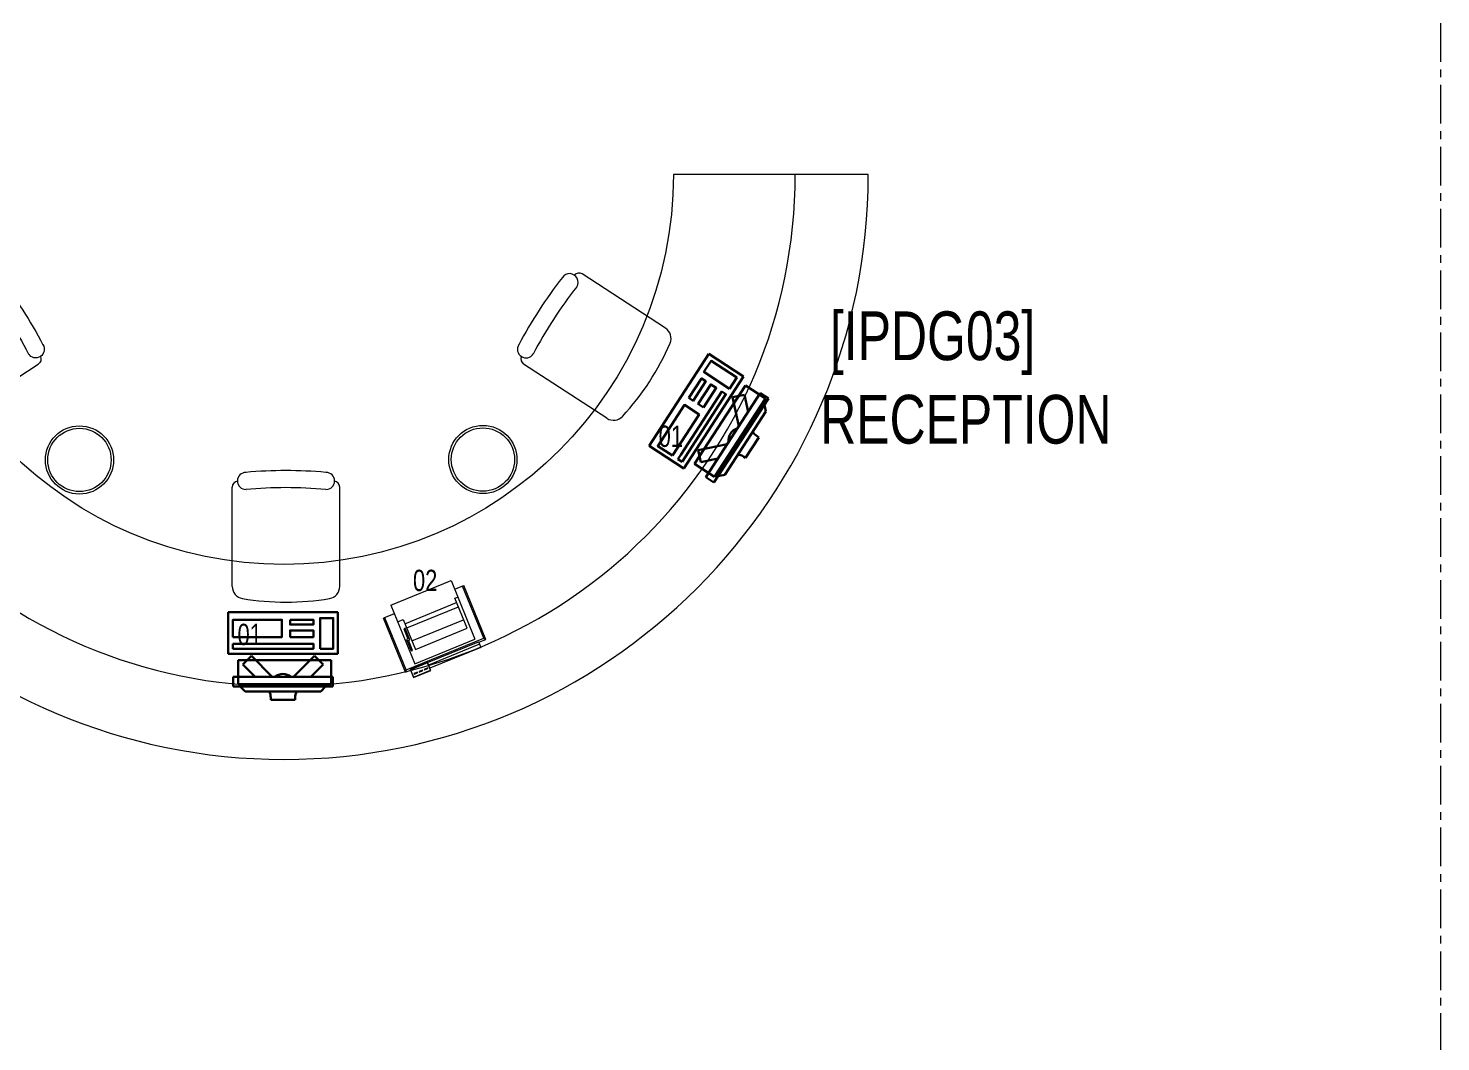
# Model space of a CAD drawing. Header units: millimetres. Extents: x 26027 to 581921, y 7230 to 233891.
# Drawn here: x 533148 to 538949, y 138102 to 142261 of the extents above; entities that cross this region are included whole.
import ezdxf

# ---------------------------------------------------------------- set-up
doc = ezdxf.new("R2010")
doc.units = ezdxf.units.MM
doc.header["$LTSCALE"] = 5
doc.linetypes.add('CENTER', pattern=[50.8, 31.75, -6.35, 6.35, -6.35])
doc.layers.get('0').update_dxf_attribs({"color": 252})
for name, color, linetype, lineweight in [('72_EGR_BASE_TEXT', 252, 'Continuous', 5), ('GE-ARCHITECTURAL_ELEMENTS', 8, 'Continuous', 30), ('Medical Equipment and Furniture', 252, 'Continuous', 0)]:
    doc.layers.add(name, color=color, linetype=linetype, lineweight=lineweight)
doc.layers.add('axes', color=252, linetype='Continuous')
doc.styles.add('X3G_ENTITY_257CFD', font='swisscl.ttf', dxfattribs={"height": 200})
doc.styles.add('X3G_ENTITY_2587EA', font='swisscl.ttf', dxfattribs={"height": 200})

# ---------------------------------------------------------------- blocks, each defined once
blk = doc.blocks.new('ITCWLS1-P')
at = {"layer": 'GE-ARCHITECTURAL_ELEMENTS'}
for p, q in [((-0.2651, 0.43, 0), (-0.3051, 0.43, 0)), ((-0.3051, 0.43, 0), (-0.3051, 0.02, 0)), ((-0.197, 0.4094), (-0.295, 0.4094)), ((-0.295, 0.0264), (-0.295, 0.4094)), ((-0.2651, 0.43, 0), (-0.2651, 0.02, 0)), ((-0.197, 0.0264), (-0.197, 0.4094)), ((-0.17, 0.45), (-0.17, 0)), ((-0.17, 0.45), (0, 0.45)), ((-0.1496, 0.4305), (-0.1291, 0.4305)), ((-0.1291, 0.4305), (-0.1291, 0.4089)), ((0, 0.45), (0, 0)), ((-0.3251, 0.38, 0), (-0.3051, 0.4, 0)), ((-0.3251, 0.38, 0), (-0.3251, 0.07, 0)), ((-0.3503, 0.275), (-0.3596, 0.275)), ((-0.3596, 0.175), (-0.3596, 0.275)), ((-0.3503, 0.175), (-0.3596, 0.175)), ((-0.3251, 0.07, 0), (-0.3051, 0.05, 0)), ((-0.3051, 0.02, 0), (-0.2651, 0.02, 0)), ((-0.197, 0.0264), (-0.295, 0.0264)), ((-0.17, 0), (0, 0))]:
    blk.add_line(p, q, dxfattribs=at)
at = {"layer": 'GE-ARCHITECTURAL_ELEMENTS', "extrusion": (2.48281e-10, 3.18408e-10, -1)}
for p, q in [((-0.2651, 0.3395), (-0.2144, 0.3902)), ((-0.2651, 0.2688), (-0.1791, 0.3548)), ((-0.1791, 0.3548), (-0.2144, 0.3902))]:
    blk.add_line(p, q, dxfattribs=at)
at = {"layer": 'GE-ARCHITECTURAL_ELEMENTS', "extrusion": (2.48281e-10, -3.18408e-10, -1)}
for p, q in [((-0.2651, 0.1812), (-0.1791, 0.0952)), ((-0.2651, 0.1105), (-0.2144, 0.0598)), ((-0.1791, 0.0952), (-0.2144, 0.0598))]:
    blk.add_line(p, q, dxfattribs=at)
at = {"layer": 'GE-ARCHITECTURAL_ELEMENTS'}
for points in [[(-0.1291, 0.4089), (-0.1291, 0.1), (-0.1496, 0.1), (-0.1496, 0.4305)], [(-0.1496, 0.1), (-0.1496, 0.1), (-0.1496, 0.1), (-0.1496, 0.1), (-0.1496, 0.1), (-0.1496, 0.1), (-0.1496, 0.1), (-0.1496, 0.1), (-0.1496, 0.1)], [(-0.1496, 0.1), (-0.1496, 0.1), (-0.1496, 0.1), (-0.1496, 0.1), (-0.1496, 0.1), (-0.1496, 0.1), (-0.1496, 0.1), (-0.1496, 0.1), (-0.1496, 0.1), (-0.1496, 0.1), (-0.1496, 0.1), (-0.1496, 0.1), (-0.1496, 0.1), (-0.1496, 0.1), (-0.1496, 0.1), (-0.1496, 0.1), (-0.1496, 0.1), (-0.1496, 0.1)], [(-0.1496, 0.1), (-0.1496, 0.1), (-0.1496, 0.1), (-0.1496, 0.1), (-0.1496, 0.1), (-0.1496, 0.1), (-0.1496, 0.1), (-0.1496, 0.1), (-0.1496, 0.1), (-0.1496, 0.1)], [(-0.1496, 0.1), (-0.1496, 0.1), (-0.1496, 0.1), (-0.1496, 0.1), (-0.1496, 0.1), (-0.1496, 0.1), (-0.1496, 0.1)], [(-0.1496, 0.1), (-0.1496, 0.1), (-0.1496, 0.1), (-0.1496, 0.1), (-0.1496, 0.1), (-0.1496, 0.1), (-0.1496, 0.1), (-0.1496, 0.1), (-0.1496, 0.1), (-0.1496, 0.1)], [(-0.1496, 0.1), (-0.1496, 0.1), (-0.1496, 0.1), (-0.1496, 0.1), (-0.1496, 0.1), (-0.1496, 0.1), (-0.1496, 0.1), (-0.1496, 0.1), (-0.1496, 0.1), (-0.1496, 0.1), (-0.1496, 0.1), (-0.1496, 0.1), (-0.1496, 0.1), (-0.1496, 0.1), (-0.1496, 0.1)], [(-0.1496, 0.1), (-0.1496, 0.1), (-0.1496, 0.1), (-0.1496, 0.1), (-0.1496, 0.1), (-0.1496, 0.1), (-0.1496, 0.1), (-0.1496, 0.1), (-0.1496, 0.1), (-0.1496, 0.1)], [(-0.1496, 0.1), (-0.1496, 0.1), (-0.1496, 0.1), (-0.1496, 0.1), (-0.1496, 0.1), (-0.1496, 0.1), (-0.1496, 0.1), (-0.1496, 0.1), (-0.1496, 0.1), (-0.1496, 0.1)], [(-0.1496, 0.1), (-0.1496, 0.1), (-0.1496, 0.1), (-0.1496, 0.1), (-0.1496, 0.1), (-0.1496, 0.1), (-0.1496, 0.1), (-0.1496, 0.1), (-0.1496, 0.1), (-0.1496, 0.1), (-0.1496, 0.1), (-0.1496, 0.1), (-0.1496, 0.1), (-0.1496, 0.1), (-0.1496, 0.1), (-0.1496, 0.1), (-0.1496, 0.1), (-0.1496, 0.1), (-0.1496, 0.1), (-0.1496, 0.1), (-0.1496, 0.1), (-0.1496, 0.1), (-0.1496, 0.1), (-0.1496, 0.1), (-0.1496, 0.1), (-0.1496, 0.1), (-0.1496, 0.1), (-0.1496, 0.1), (-0.1496, 0.1), (-0.1496, 0.1), (-0.1496, 0.1), (-0.1496, 0.1), (-0.1496, 0.1), (-0.1496, 0.1), (-0.1496, 0.1), (-0.1496, 0.1), (-0.1496, 0.1), (-0.1496, 0.1), (-0.1496, 0.1), (-0.1496, 0.1), (-0.1496, 0.1), (-0.1496, 0.1), (-0.1496, 0.1), (-0.1496, 0.1), (-0.1496, 0.1), (-0.1496, 0.1), (-0.1496, 0.1), (-0.1496, 0.1), (-0.1496, 0.1), (-0.1496, 0.1), (-0.1496, 0.1), (-0.1496, 0.1), (-0.1496, 0.1), (-0.1496, 0.1)], [(-0.1496, 0.1), (-0.1496, 0.1), (-0.1496, 0.1), (-0.1496, 0.1), (-0.1496, 0.1), (-0.1496, 0.1), (-0.1496, 0.1), (-0.1496, 0.1), (-0.1496, 0.1), (-0.1496, 0.1), (-0.1496, 0.1), (-0.1496, 0.1), (-0.1496, 0.1), (-0.1496, 0.1), (-0.1496, 0.1), (-0.1496, 0.1), (-0.1496, 0.1), (-0.1496, 0.1), (-0.1496, 0.1), (-0.1496, 0.1), (-0.1496, 0.1), (-0.1496, 0.1), (-0.1496, 0.1), (-0.1496, 0.1), (-0.1496, 0.1), (-0.1496, 0.1), (-0.1496, 0.1), (-0.1496, 0.1), (-0.1496, 0.1), (-0.1496, 0.1), (-0.1496, 0.1), (-0.1496, 0.1), (-0.1496, 0.1), (-0.1496, 0.1), (-0.1496, 0.1), (-0.1496, 0.1), (-0.1496, 0.1), (-0.1496, 0.1), (-0.1496, 0.1), (-0.1496, 0.1), (-0.1496, 0.1), (-0.1496, 0.1), (-0.1496, 0.1), (-0.1496, 0.1), (-0.1496, 0.1), (-0.1496, 0.1), (-0.1496, 0.1), (-0.1496, 0.1), (-0.1496, 0.1), (-0.1496, 0.1), (-0.1496, 0.1), (-0.1496, 0.1), (-0.1496, 0.1), (-0.1496, 0.1), (-0.1496, 0.1), (-0.1496, 0.1), (-0.1496, 0.1), (-0.1496, 0.1), (-0.1496, 0.1), (-0.1496, 0.1), (-0.1496, 0.1), (-0.1496, 0.1), (-0.1496, 0.1), (-0.1496, 0.1), (-0.1496, 0.1), (-0.1496, 0.1), (-0.1496, 0.1), (-0.1496, 0.1), (-0.1496, 0.1), (-0.1496, 0.1), (-0.1496, 0.1), (-0.1496, 0.1), (-0.1496, 0.1), (-0.1496, 0.1), (-0.1496, 0.1), (-0.1496, 0.1), (-0.1496, 0.1), (-0.1496, 0.1), (-0.1496, 0.1), (-0.1496, 0.1), (-0.1496, 0.1), (-0.1496, 0.1), (-0.1496, 0.1), (-0.1496, 0.1), (-0.1496, 0.1), (-0.1496, 0.1), (-0.1496, 0.1), (-0.1496, 0.1), (-0.1496, 0.1)], [(-0.1496, 0.1), (-0.1496, 0.1), (-0.1496, 0.1), (-0.1496, 0.1), (-0.1496, 0.1), (-0.1496, 0.1), (-0.1496, 0.1), (-0.1496, 0.1), (-0.1496, 0.1), (-0.1496, 0.1), (-0.1496, 0.1), (-0.1496, 0.1)], [(-0.1496, 0.1), (-0.1496, 0.1), (-0.1496, 0.1), (-0.1496, 0.1), (-0.1496, 0.1), (-0.1496, 0.1), (-0.1496, 0.1)], [(-0.1496, 0.1), (-0.1496, 0.1), (-0.1496, 0.1), (-0.1496, 0.1), (-0.1496, 0.1), (-0.1496, 0.1), (-0.1496, 0.1), (-0.1496, 0.1), (-0.1496, 0.1), (-0.1496, 0.1), (-0.1496, 0.1), (-0.1496, 0.1), (-0.1496, 0.1), (-0.1496, 0.1), (-0.1496, 0.1), (-0.1496, 0.1), (-0.1496, 0.1)], [(-0.1496, 0.1), (-0.1496, 0.1), (-0.1496, 0.1), (-0.1496, 0.1), (-0.1496, 0.1), (-0.1496, 0.1), (-0.1496, 0.1), (-0.1496, 0.1), (-0.1496, 0.1), (-0.1496, 0.1), (-0.1496, 0.1), (-0.1496, 0.1), (-0.1496, 0.1), (-0.1496, 0.1), (-0.1496, 0.1), (-0.1496, 0.1), (-0.1496, 0.1), (-0.1496, 0.1), (-0.1496, 0.1), (-0.1496, 0.1), (-0.1496, 0.1), (-0.1496, 0.1), (-0.1496, 0.1), (-0.1496, 0.1), (-0.1496, 0.1), (-0.1496, 0.1), (-0.1496, 0.1), (-0.1496, 0.1), (-0.1496, 0.1), (-0.1496, 0.1), (-0.1496, 0.1), (-0.1496, 0.1), (-0.1496, 0.1), (-0.1496, 0.1), (-0.1496, 0.1), (-0.1496, 0.1), (-0.1496, 0.1), (-0.1496, 0.1), (-0.1496, 0.1), (-0.1496, 0.1), (-0.1496, 0.1), (-0.1496, 0.1), (-0.1496, 0.1), (-0.1496, 0.1), (-0.1496, 0.1), (-0.1496, 0.1), (-0.1496, 0.1), (-0.1496, 0.1), (-0.1496, 0.1), (-0.1496, 0.1), (-0.1496, 0.1), (-0.1496, 0.1), (-0.1496, 0.1), (-0.1496, 0.1), (-0.1496, 0.1), (-0.1496, 0.1), (-0.1496, 0.1), (-0.1496, 0.1), (-0.1496, 0.1), (-0.1496, 0.1), (-0.1496, 0.1), (-0.1496, 0.1), (-0.1496, 0.1), (-0.1496, 0.1), (-0.1496, 0.1), (-0.1496, 0.1), (-0.1496, 0.1), (-0.1496, 0.1), (-0.1496, 0.1), (-0.1496, 0.1), (-0.1496, 0.1), (-0.1496, 0.1), (-0.1496, 0.1), (-0.1496, 0.1), (-0.1496, 0.1), (-0.1496, 0.1), (-0.1496, 0.1), (-0.1496, 0.1), (-0.1496, 0.1), (-0.1496, 0.1), (-0.1496, 0.1), (-0.1496, 0.1), (-0.1496, 0.1), (-0.1496, 0.1), (-0.1496, 0.1), (-0.1496, 0.1), (-0.1496, 0.1), (-0.1496, 0.1), (-0.1496, 0.1), (-0.1496, 0.1), (-0.1496, 0.1), (-0.1496, 0.1), (-0.1496, 0.1), (-0.1496, 0.1), (-0.1496, 0.1), (-0.1496, 0.1), (-0.1496, 0.1), (-0.1496, 0.1), (-0.1496, 0.1), (-0.1496, 0.1), (-0.1496, 0.1), (-0.1496, 0.1), (-0.1496, 0.1), (-0.1496, 0.1), (-0.1496, 0.1), (-0.1496, 0.1), (-0.1496, 0.1), (-0.1496, 0.1), (-0.1496, 0.1), (-0.1496, 0.1), (-0.1496, 0.1)], [(-0.1496, 0.1), (-0.1496, 0.1), (-0.1496, 0.1), (-0.1496, 0.1), (-0.1496, 0.1), (-0.1496, 0.1), (-0.1496, 0.1), (-0.1496, 0.1)]]:
    blk.add_lwpolyline(points, dxfattribs=at)
for points in [[(-0.1019, 0.4305), (-0.0304, 0.4305), (-0.0304, 0.2294), (-0.1019, 0.2294)], [(-0.1019, 0.1954), (-0.0747, 0.1954), (-0.0747, 0.1), (-0.1019, 0.1)], [(-0.0304, 0.1954), (-0.0508, 0.1954), (-0.0508, 0.1), (-0.0304, 0.1)], [(-0.1496, 0.1), (-0.1496, 0.1), (-0.1496, 0.1), (-0.1496, 0.1), (-0.1496, 0.1), (-0.1496, 0.1), (-0.1496, 0.1), (-0.1496, 0.1), (-0.1496, 0.1), (-0.1496, 0.1), (-0.1496, 0.1), (-0.1496, 0.1), (-0.1496, 0.1), (-0.1496, 0.1), (-0.1496, 0.1), (-0.1496, 0.1), (-0.1496, 0.1), (-0.1496, 0.1), (-0.1496, 0.1), (-0.1496, 0.1), (-0.1496, 0.1), (-0.1496, 0.1), (-0.1496, 0.1), (-0.1496, 0.1), (-0.1496, 0.1), (-0.1496, 0.1), (-0.1496, 0.1), (-0.1496, 0.1), (-0.1496, 0.1), (-0.1496, 0.1), (-0.1496, 0.1), (-0.1496, 0.1), (-0.1496, 0.1), (-0.1496, 0.1), (-0.1496, 0.1), (-0.1496, 0.1), (-0.1496, 0.1), (-0.1496, 0.1), (-0.1496, 0.1), (-0.1496, 0.1), (-0.1496, 0.1), (-0.1496, 0.1), (-0.1496, 0.1), (-0.1496, 0.1), (-0.1496, 0.1), (-0.1496, 0.1), (-0.1496, 0.1), (-0.1496, 0.1), (-0.1496, 0.1), (-0.1496, 0.1), (-0.1496, 0.1), (-0.1496, 0.1), (-0.1496, 0.1), (-0.1496, 0.1), (-0.1496, 0.1), (-0.1496, 0.1), (-0.1496, 0.1), (-0.1496, 0.1), (-0.1496, 0.1), (-0.1496, 0.1), (-0.1496, 0.1), (-0.1496, 0.1), (-0.1496, 0.1), (-0.1496, 0.1), (-0.1496, 0.1), (-0.1496, 0.1), (-0.1496, 0.1), (-0.1496, 0.1), (-0.1496, 0.1), (-0.1496, 0.1), (-0.1496, 0.1), (-0.1496, 0.1), (-0.1496, 0.1), (-0.1496, 0.1), (-0.1496, 0.1), (-0.1496, 0.1), (-0.1496, 0.1), (-0.1496, 0.1), (-0.1496, 0.1), (-0.1496, 0.1), (-0.1496, 0.1), (-0.1496, 0.1), (-0.1496, 0.1), (-0.1496, 0.1), (-0.1496, 0.1), (-0.1496, 0.1), (-0.1496, 0.1), (-0.1496, 0.1), (-0.1496, 0.1), (-0.1496, 0.1), (-0.1496, 0.1), (-0.1496, 0.1), (-0.1496, 0.1), (-0.1496, 0.1), (-0.1496, 0.1), (-0.1496, 0.1), (-0.1496, 0.1), (-0.1496, 0.1), (-0.1496, 0.1), (-0.1496, 0.1), (-0.1496, 0.1), (-0.1496, 0.1), (-0.1496, 0.1), (-0.1496, 0.1), (-0.1496, 0.1), (-0.1496, 0.1), (-0.1496, 0.1), (-0.1496, 0.1), (-0.1496, 0.1), (-0.1496, 0.1), (-0.1496, 0.1), (-0.1496, 0.1), (-0.1496, 0.1), (-0.1496, 0.1), (-0.1496, 0.1), (-0.1496, 0.1), (-0.1496, 0.1), (-0.1496, 0.1), (-0.1496, 0.1), (-0.1496, 0.1), (-0.1496, 0.1), (-0.1496, 0.1), (-0.1496, 0.1), (-0.1496, 0.1), (-0.1496, 0.1), (-0.1496, 0.1), (-0.1496, 0.1), (-0.1496, 0.1), (-0.1496, 0.1), (-0.1496, 0.1), (-0.1496, 0.1), (-0.1496, 0.1), (-0.1496, 0.1), (-0.1496, 0.1), (-0.1496, 0.1), (-0.1496, 0.1), (-0.1496, 0.1), (-0.1496, 0.1), (-0.1496, 0.1), (-0.1496, 0.1), (-0.1496, 0.1), (-0.1496, 0.1), (-0.1496, 0.1), (-0.1496, 0.1), (-0.1496, 0.1), (-0.1496, 0.1), (-0.1496, 0.1), (-0.1496, 0.1), (-0.1496, 0.1), (-0.1496, 0.1), (-0.1496, 0.1), (-0.1496, 0.1), (-0.1496, 0.1), (-0.1496, 0.1), (-0.1496, 0.1), (-0.1496, 0.1), (-0.1496, 0.1), (-0.1496, 0.1), (-0.1496, 0.1), (-0.1496, 0.1), (-0.1496, 0.1), (-0.1496, 0.1), (-0.1496, 0.1), (-0.1496, 0.1), (-0.1496, 0.1), (-0.1496, 0.1), (-0.1496, 0.1), (-0.1496, 0.1), (-0.1496, 0.1), (-0.1496, 0.1), (-0.1496, 0.1), (-0.1496, 0.1), (-0.1496, 0.1), (-0.1496, 0.1), (-0.1496, 0.1), (-0.1496, 0.1), (-0.1496, 0.1), (-0.1496, 0.1), (-0.1496, 0.1), (-0.1496, 0.1), (-0.1496, 0.1), (-0.1496, 0.1), (-0.1496, 0.1), (-0.1496, 0.1), (-0.1496, 0.1), (-0.1496, 0.1), (-0.1496, 0.1), (-0.1496, 0.1), (-0.1496, 0.1), (-0.1496, 0.1), (-0.1496, 0.1), (-0.1496, 0.1), (-0.1496, 0.1), (-0.1496, 0.1), (-0.1496, 0.1), (-0.1496, 0.1), (-0.1496, 0.1), (-0.1496, 0.1), (-0.1496, 0.1), (-0.1496, 0.1), (-0.1496, 0.1), (-0.1496, 0.1), (-0.1496, 0.1), (-0.1496, 0.1), (-0.1496, 0.1), (-0.1496, 0.1), (-0.1496, 0.1), (-0.1496, 0.1), (-0.1496, 0.1), (-0.1496, 0.1), (-0.1496, 0.1), (-0.1496, 0.1), (-0.1496, 0.1), (-0.1496, 0.1), (-0.1496, 0.1), (-0.1496, 0.1), (-0.1496, 0.1), (-0.1496, 0.1), (-0.1496, 0.1), (-0.1496, 0.1), (-0.1496, 0.1), (-0.1496, 0.1), (-0.1496, 0.1), (-0.1496, 0.1), (-0.1496, 0.1), (-0.1496, 0.1), (-0.1496, 0.1), (-0.1496, 0.1), (-0.1496, 0.1), (-0.1496, 0.1), (-0.1496, 0.1), (-0.1496, 0.1), (-0.1496, 0.1), (-0.1496, 0.1), (-0.1496, 0.1), (-0.1496, 0.1), (-0.1496, 0.1), (-0.1496, 0.1), (-0.1496, 0.1), (-0.1496, 0.1), (-0.1496, 0.1), (-0.1496, 0.1), (-0.1496, 0.1), (-0.1496, 0.1), (-0.1496, 0.1), (-0.1496, 0.1), (-0.1496, 0.1), (-0.1496, 0.1), (-0.1496, 0.1), (-0.1496, 0.1), (-0.1496, 0.1), (-0.1496, 0.1), (-0.1496, 0.1), (-0.1496, 0.1), (-0.1496, 0.1), (-0.1496, 0.1), (-0.1496, 0.1), (-0.1496, 0.1), (-0.1496, 0.1), (-0.1496, 0.1), (-0.1496, 0.1), (-0.1496, 0.1), (-0.1496, 0.1), (-0.1496, 0.1), (-0.1496, 0.1), (-0.1496, 0.1), (-0.1496, 0.1), (-0.1496, 0.1), (-0.1496, 0.1), (-0.1496, 0.1), (-0.1496, 0.1), (-0.1496, 0.1), (-0.1496, 0.1), (-0.1496, 0.1), (-0.1496, 0.1), (-0.1496, 0.1), (-0.1496, 0.1)], [(-0.1496, 0.1), (-0.1496, 0.1), (-0.1496, 0.1), (-0.1496, 0.1), (-0.1496, 0.1), (-0.1496, 0.1), (-0.1496, 0.1), (-0.1496, 0.1), (-0.1496, 0.1), (-0.1496, 0.1), (-0.1496, 0.1), (-0.1496, 0.1), (-0.1496, 0.1), (-0.1496, 0.1), (-0.1496, 0.1), (-0.1496, 0.1), (-0.1496, 0.1), (-0.1496, 0.1), (-0.1496, 0.1), (-0.1496, 0.1), (-0.1496, 0.1), (-0.1496, 0.1), (-0.1496, 0.1), (-0.1496, 0.1), (-0.1496, 0.1), (-0.1496, 0.1), (-0.1496, 0.1), (-0.1496, 0.1), (-0.1496, 0.1), (-0.1496, 0.1), (-0.1496, 0.1), (-0.1496, 0.1), (-0.1496, 0.1), (-0.1496, 0.1), (-0.1496, 0.1), (-0.1496, 0.1), (-0.1496, 0.1), (-0.1496, 0.1), (-0.1496, 0.1), (-0.1496, 0.1), (-0.1496, 0.1), (-0.1496, 0.1), (-0.1496, 0.1), (-0.1496, 0.1), (-0.1496, 0.1), (-0.1496, 0.1), (-0.1496, 0.1), (-0.1496, 0.1), (-0.1496, 0.1), (-0.1496, 0.1), (-0.1496, 0.1), (-0.1496, 0.1), (-0.1496, 0.1), (-0.1496, 0.1), (-0.1496, 0.1), (-0.1496, 0.1), (-0.1496, 0.1), (-0.1496, 0.1), (-0.1496, 0.1), (-0.1496, 0.1), (-0.1496, 0.1), (-0.1496, 0.1), (-0.1496, 0.1), (-0.1496, 0.1), (-0.1496, 0.1), (-0.1496, 0.1), (-0.1496, 0.1), (-0.1496, 0.1), (-0.1496, 0.1), (-0.1496, 0.1), (-0.1496, 0.1), (-0.1496, 0.1), (-0.1496, 0.1), (-0.1496, 0.1), (-0.1496, 0.1), (-0.1496, 0.1), (-0.1496, 0.1), (-0.1496, 0.1), (-0.1496, 0.1), (-0.1496, 0.1), (-0.1496, 0.1), (-0.1496, 0.1), (-0.1496, 0.1), (-0.1496, 0.1), (-0.1496, 0.1), (-0.1496, 0.1), (-0.1496, 0.1), (-0.1496, 0.1), (-0.1496, 0.1), (-0.1496, 0.1), (-0.1496, 0.1), (-0.1496, 0.1), (-0.1496, 0.1), (-0.1496, 0.1), (-0.1496, 0.1), (-0.1496, 0.1), (-0.1496, 0.1), (-0.1496, 0.1), (-0.1496, 0.1), (-0.1496, 0.1), (-0.1496, 0.1), (-0.1496, 0.1), (-0.1496, 0.1), (-0.1496, 0.1), (-0.1496, 0.1), (-0.1496, 0.1), (-0.1496, 0.1), (-0.1496, 0.1), (-0.1496, 0.1), (-0.1496, 0.1), (-0.1496, 0.1), (-0.1496, 0.1), (-0.1496, 0.1), (-0.1496, 0.1), (-0.1496, 0.1), (-0.1496, 0.1), (-0.1496, 0.1), (-0.1496, 0.1), (-0.1496, 0.1), (-0.1496, 0.1), (-0.1496, 0.1), (-0.1496, 0.1), (-0.1496, 0.1), (-0.1496, 0.1), (-0.1496, 0.1), (-0.1496, 0.1), (-0.1496, 0.1), (-0.1496, 0.1), (-0.1496, 0.1), (-0.1496, 0.1), (-0.1496, 0.1), (-0.1496, 0.1), (-0.1496, 0.1), (-0.1496, 0.1), (-0.1496, 0.1), (-0.1496, 0.1), (-0.1496, 0.1), (-0.1496, 0.1), (-0.1496, 0.1), (-0.1496, 0.1), (-0.1496, 0.1), (-0.1496, 0.1), (-0.1496, 0.1), (-0.1496, 0.1), (-0.1496, 0.1), (-0.1496, 0.1), (-0.1496, 0.1), (-0.1496, 0.1), (-0.1496, 0.1), (-0.1496, 0.1), (-0.1496, 0.1), (-0.1496, 0.1), (-0.1496, 0.1), (-0.1496, 0.1), (-0.1496, 0.1), (-0.1496, 0.1), (-0.1496, 0.1), (-0.1496, 0.1), (-0.1496, 0.1), (-0.1496, 0.1), (-0.1496, 0.1), (-0.1496, 0.1), (-0.1496, 0.1), (-0.1496, 0.1), (-0.1496, 0.1), (-0.1496, 0.1), (-0.1496, 0.1), (-0.1496, 0.1), (-0.1496, 0.1), (-0.1496, 0.1), (-0.1496, 0.1), (-0.1496, 0.1), (-0.1496, 0.1), (-0.1496, 0.1), (-0.1496, 0.1), (-0.1496, 0.1), (-0.1496, 0.1), (-0.1496, 0.1), (-0.1496, 0.1), (-0.1496, 0.1), (-0.1496, 0.1), (-0.1496, 0.1), (-0.1496, 0.1), (-0.1496, 0.1), (-0.1496, 0.1), (-0.1496, 0.1), (-0.1496, 0.1), (-0.1496, 0.1), (-0.1496, 0.1), (-0.1496, 0.1), (-0.1496, 0.1), (-0.1496, 0.1), (-0.1496, 0.1), (-0.1496, 0.1), (-0.1496, 0.1), (-0.1496, 0.1), (-0.1496, 0.1), (-0.1496, 0.1), (-0.1496, 0.1), (-0.1496, 0.1), (-0.1496, 0.1), (-0.1496, 0.1), (-0.1496, 0.1), (-0.1496, 0.1), (-0.1496, 0.1), (-0.1496, 0.1), (-0.1496, 0.1), (-0.1496, 0.1), (-0.1496, 0.1), (-0.1496, 0.1), (-0.1496, 0.1), (-0.1496, 0.1), (-0.1496, 0.1), (-0.1496, 0.1)], [(-0.1496, 0.1), (-0.1496, 0.1), (-0.1496, 0.1), (-0.1496, 0.1), (-0.1496, 0.1), (-0.1496, 0.1), (-0.1496, 0.1), (-0.1496, 0.1), (-0.1496, 0.1), (-0.1496, 0.1), (-0.1496, 0.1), (-0.1496, 0.1), (-0.1496, 0.1), (-0.1496, 0.1), (-0.1496, 0.1), (-0.1496, 0.1), (-0.1496, 0.1), (-0.1496, 0.1), (-0.1496, 0.1), (-0.1496, 0.1), (-0.1496, 0.1), (-0.1496, 0.1), (-0.1496, 0.1), (-0.1496, 0.1), (-0.1496, 0.1), (-0.1496, 0.1), (-0.1496, 0.1), (-0.1496, 0.1), (-0.1496, 0.1), (-0.1496, 0.1), (-0.1496, 0.1), (-0.1496, 0.1), (-0.1496, 0.1), (-0.1496, 0.1), (-0.1496, 0.1), (-0.1496, 0.1), (-0.1496, 0.1), (-0.1496, 0.1), (-0.1496, 0.1), (-0.1496, 0.1), (-0.1496, 0.1), (-0.1496, 0.1), (-0.1496, 0.1), (-0.1496, 0.1), (-0.1496, 0.1), (-0.1496, 0.1), (-0.1496, 0.1), (-0.1496, 0.1), (-0.1496, 0.1), (-0.1496, 0.1), (-0.1496, 0.1), (-0.1496, 0.1), (-0.1496, 0.1), (-0.1496, 0.1), (-0.1496, 0.1), (-0.1496, 0.1), (-0.1496, 0.1), (-0.1496, 0.1), (-0.1496, 0.1), (-0.1496, 0.1), (-0.1496, 0.1), (-0.1496, 0.1), (-0.1496, 0.1), (-0.1496, 0.1), (-0.1496, 0.1), (-0.1496, 0.1), (-0.1496, 0.1), (-0.1496, 0.1), (-0.1496, 0.1), (-0.1496, 0.1), (-0.1496, 0.1), (-0.1496, 0.1), (-0.1496, 0.1), (-0.1496, 0.1), (-0.1496, 0.1), (-0.1496, 0.1), (-0.1496, 0.1), (-0.1496, 0.1), (-0.1496, 0.1), (-0.1496, 0.1), (-0.1496, 0.1), (-0.1496, 0.1), (-0.1496, 0.1), (-0.1496, 0.1), (-0.1496, 0.1), (-0.1496, 0.1), (-0.1496, 0.1), (-0.1496, 0.1), (-0.1496, 0.1), (-0.1496, 0.1), (-0.1496, 0.1), (-0.1496, 0.1), (-0.1496, 0.1), (-0.1496, 0.1), (-0.1496, 0.1), (-0.1496, 0.1), (-0.1496, 0.1), (-0.1496, 0.1), (-0.1496, 0.1), (-0.1496, 0.1), (-0.1496, 0.1), (-0.1496, 0.1), (-0.1496, 0.1), (-0.1496, 0.1), (-0.1496, 0.1), (-0.1496, 0.1), (-0.1496, 0.1), (-0.1496, 0.1), (-0.1496, 0.1), (-0.1496, 0.1), (-0.1496, 0.1), (-0.1496, 0.1), (-0.1496, 0.1), (-0.1496, 0.1), (-0.1496, 0.1), (-0.1496, 0.1), (-0.1496, 0.1), (-0.1496, 0.1), (-0.1496, 0.1), (-0.1496, 0.1), (-0.1496, 0.1), (-0.1496, 0.1), (-0.1496, 0.1), (-0.1496, 0.1), (-0.1496, 0.1), (-0.1496, 0.1), (-0.1496, 0.1), (-0.1496, 0.1), (-0.1496, 0.1), (-0.1496, 0.1), (-0.1496, 0.1), (-0.1496, 0.1), (-0.1496, 0.1), (-0.1496, 0.1), (-0.1496, 0.1), (-0.1496, 0.1), (-0.1496, 0.1), (-0.1496, 0.1), (-0.1496, 0.1), (-0.1496, 0.1), (-0.1496, 0.1), (-0.1496, 0.1), (-0.1496, 0.1), (-0.1496, 0.1), (-0.1496, 0.1), (-0.1496, 0.1), (-0.1496, 0.1), (-0.1496, 0.1), (-0.1496, 0.1), (-0.1496, 0.1), (-0.1496, 0.1), (-0.1496, 0.1), (-0.1496, 0.1), (-0.1496, 0.1), (-0.1496, 0.1), (-0.1496, 0.1), (-0.1496, 0.1), (-0.1496, 0.1), (-0.1496, 0.1), (-0.1496, 0.1), (-0.1496, 0.1), (-0.1496, 0.1), (-0.1496, 0.1), (-0.1496, 0.1), (-0.1496, 0.1), (-0.1496, 0.1), (-0.1496, 0.1), (-0.1496, 0.1), (-0.1496, 0.1), (-0.1496, 0.1), (-0.1496, 0.1), (-0.1496, 0.1), (-0.1496, 0.1), (-0.1496, 0.1), (-0.1496, 0.1), (-0.1496, 0.1), (-0.1496, 0.1), (-0.1496, 0.1), (-0.1496, 0.1), (-0.1496, 0.1), (-0.1496, 0.1), (-0.1496, 0.1), (-0.1496, 0.1), (-0.1496, 0.1), (-0.1496, 0.1), (-0.1496, 0.1), (-0.1496, 0.1), (-0.1496, 0.1), (-0.1496, 0.1), (-0.1496, 0.1), (-0.1496, 0.1), (-0.1496, 0.1), (-0.1496, 0.1), (-0.1496, 0.1), (-0.1496, 0.1), (-0.1496, 0.1), (-0.1496, 0.1), (-0.1496, 0.1), (-0.1496, 0.1), (-0.1496, 0.1), (-0.1496, 0.1), (-0.1496, 0.1), (-0.1496, 0.1), (-0.1496, 0.1), (-0.1496, 0.1), (-0.1496, 0.1), (-0.1496, 0.1), (-0.1496, 0.1), (-0.1496, 0.1), (-0.1496, 0.1), (-0.1496, 0.1), (-0.1496, 0.1), (-0.1496, 0.1), (-0.1496, 0.1), (-0.1496, 0.1), (-0.1496, 0.1), (-0.1496, 0.1), (-0.1496, 0.1), (-0.1496, 0.1)], [(-0.1496, 0.0727), (-0.0236, 0.0727), (-0.0236, 0.0182), (-0.1496, 0.0182)]]:
    blk.add_lwpolyline(points, close=True, dxfattribs=at)
for centre, radius, start, end in [((-0.3503, 0.325), 0.05, 270, 300.30934), ((-0.3089, 0.225), 0.0556, 321.94311, 38.05689), ((-0.3503, 0.125), 0.05, 59.69066, 90)]:
    blk.add_arc(centre, radius, start, end, dxfattribs=at)
blk = doc.blocks.new('GF21021-P')
for p, q in [((-0.2207, 0.4756), (-0.2207, 0.0675)), ((0.2205, 0.4756), (0.2205, 0.0675))]:
    blk.add_line(p, q)
for centre, radius, start, end in [((-0.1707, 0.4756), 0.05, 99.63288, 180), ((-0.0001, -0.5295), 1.0695, 80.36712, 99.63288), ((0.1705, 0.4756), 0.05, 0, 80.36712), ((-0.1957, 0.0675), 0.025, 180, 261.47208), ((-0.1643, 0.0425), 0.0351, 90, 270), ((0, 1.8467), 1.7767, 264.69456, 275.30527), ((0.1641, 0.0425), 0.0351, 270, 90), ((0.1955, 0.0675), 0.025, 278.52792, 0), ((0, 1.8314), 1.8314, 264.85322, 275.14698)]:
    blk.add_arc(centre, radius, start, end)
blk = doc.blocks.new('WM00001-P')
blk.add_circle((0, 0), 0.14)
at = {"color": 8}
blk.add_circle((0, 0), 0.13, dxfattribs=at)
blk = doc.blocks.new('ITPPLT2C-P')
at = {"color": 0}
for p, q in [((0, 0), (0, -0.2262)), ((0.0252, 0), (0, 0)), ((0.0139, 0), (0.0139, -0.2262)), ((0.0252, 0), (0.0139, 0)), ((0.0229, 0.0318), (0.2618, 0.0318)), ((0.0304, 0.0256), (0.0229, 0.0318)), ((0.0229, 0), (0.0229, 0.0318)), ((0.0252, -0.2262), (0.0252, 0)), ((0.0304, -0.3182), (0.0304, 0.0256)), ((0.0304, 0.0256), (0.2618, 0.0256)), ((0.2618, -0.0096), (0.2618, 0.0318)), ((0.0401, -0.2769), (0.0401, -0.0096)), ((0.3, -0.0096), (0.0401, -0.0096)), ((0.0939, -0.2515), (0.0939, -0.0222)), ((0.0939, -0.0222), (0.2274, -0.0222)), ((0.1321, -0.2515), (0.1321, -0.0222)), ((0.1894, -0.2515), (0.1894, -0.0222)), ((0.2082, -0.2515), (0.2082, -0.0222)), ((0.2274, -0.0222), (0.2274, -0.0096)), ((0.3, -0.2769), (0.3, -0.0096)), ((-0.0091, -0.2262), (0.0267, -0.2262)), ((-0.0091, -0.3023), (-0.0091, -0.2262)), ((-0.0087, -0.2262), (0.0236, -0.2262)), ((-0.0087, -0.3023), (-0.0087, -0.2262)), ((0, -0.2262), (0.0252, -0.2262)), ((0.0139, -0.2262), (0.0252, -0.2262)), ((0.0236, -0.2262), (0.0236, -0.3023)), ((0.0267, -0.2262), (0.0267, -0.3023)), ((0.0023, -0.2495), (0.0023, -0.2334)), ((0.0023, -0.2334), (0.0045, -0.2334)), ((0.0045, -0.2495), (0.0023, -0.2495)), ((0.0023, -0.2721), (0.0023, -0.2562)), ((0.0023, -0.2562), (0.0045, -0.2562)), ((0.0045, -0.2721), (0.0023, -0.2721)), ((0.0023, -0.295), (0.0023, -0.2793)), ((0.0023, -0.2793), (0.0045, -0.2793)), ((0.0045, -0.2334), (0.0045, -0.2495)), ((0.0045, -0.2562), (0.0045, -0.2721)), ((0.0045, -0.2793), (0.0045, -0.295)), ((0.3, -0.2769), (0.0401, -0.2769)), ((0.2274, -0.2515), (0.0939, -0.2515)), ((0.0947, -0.2701), (0.0947, -0.2641)), ((0.0947, -0.2641), (0.1395, -0.2641)), ((0.1457, -0.2701), (0.0947, -0.2701)), ((0.1395, -0.2575), (0.19, -0.2575)), ((0.1395, -0.2641), (0.1395, -0.2575)), ((0.19, -0.2641), (0.1457, -0.2641)), ((0.1457, -0.2641), (0.1457, -0.2701)), ((0.19, -0.2575), (0.19, -0.2641)), ((0.2274, -0.2769), (0.2274, -0.2515)), ((0.2618, -0.2769), (0.2618, -0.3246)), ((0.0267, -0.3023), (-0.0091, -0.3023)), ((0.0236, -0.3023), (-0.0087, -0.3023)), ((0.0045, -0.295), (0.0023, -0.295)), ((0.0229, -0.3246), (0.0229, -0.3023)), ((0.0304, -0.3182), (0.0229, -0.3246)), ((0.0229, -0.3246), (0.2618, -0.3246)), ((0.0304, -0.3182), (0.2618, -0.3182))]:
    blk.add_line(p, q, dxfattribs=at)

msp = doc.modelspace()

# ---------------------------------------------------------------- linework, layer by layer
at = {"layer": 'axes', "linetype": 'CENTER', "lineweight": 0}
msp.add_line((538948.8, 120279.6, 0), (538948.8, 205820.3, 0), dxfattribs=at)
at = {"layer": 'Medical Equipment and Furniture', "elevation": 0}
msp.add_lwpolyline([(535797.7, 141660.3, -1), (532597.7, 141660.3), (531797.7, 141660.3, 1), (536597.7, 141660.3)], format="xyb", close=True, dxfattribs=at)
at = {"layer": 'Medical Equipment and Furniture'}
msp.add_arc((534197.7, 141660.3, 0), 2100, 180, 360, dxfattribs=at)

# ---------------------------------------------------------------- block references
for name, p, xscale, yscale, zscale, rotation in [('GF21021-P', (533125.2, 141104, 0), -1000, 1000, 1000, 123.0000042739561), ('GF21021-P', (535246, 141104, 0), 1000, 1000, 1000, 237.0000042591142), ('ITCWLS1-P', (535942.4, 140924, 0), 1000, 1000, 1000, 147.0000042665253), ('WM00001-P', (533358.3, 140489.2, 0), 1000, 1000, 1000, 200.0969456914285), ('WM00001-P', (535015.2, 140490.9, 0), 1000, 1000, 1000, 200.0969456914285), ('GF21021-P', (534206.4, 140445.5, 0), 1000, 1000, 1000, 180.0000042598943), ('ITCWLS1-P', (534419, 139864.1, 0), 1000.000000000002, 1000.000000000002, 1000.000000000002, 90.00000426730543)]:
    msp.add_blockref(name, p, dxfattribs=dict(at, xscale=xscale, yscale=yscale, zscale=zscale, rotation=rotation))
at = {"layer": 'Medical Equipment and Furniture', "extrusion": (3.29558e-10, -8.37204e-10, -1), "xscale": 1000, "yscale": 1000, "zscale": 1000, "rotation": 67.76769971575372}
msp.add_blockref('ITPPLT2C-P', (-535006.6, 139719.7, 0), dxfattribs=at)

# ---------------------------------------------------------------- texts
at = {"layer": '72_EGR_BASE_TEXT', "char_height": 200, "attachment_point": 2, "style": 'X3G_ENTITY_2587EA'}
for s, insert in [('[IPDG03]', (536862.1, 141098.7)), ('RECEPTION', (536998.5, 140756.3))]:
    msp.add_mtext(s, dxfattribs=dict(at, insert=insert))
at = {"layer": 'Medical Equipment and Furniture', "char_height": 87.47, "attachment_point": 2, "style": 'X3G_ENTITY_257CFD'}
for s, insert in [('01', (535786.7, 140630.1, 0)), ('02', (534778, 140038.5, 0)), ('01', (534057.5, 139816.9, 0))]:
    msp.add_mtext(s, dxfattribs=dict(at, insert=insert))

doc.saveas('drawing.dxf')
